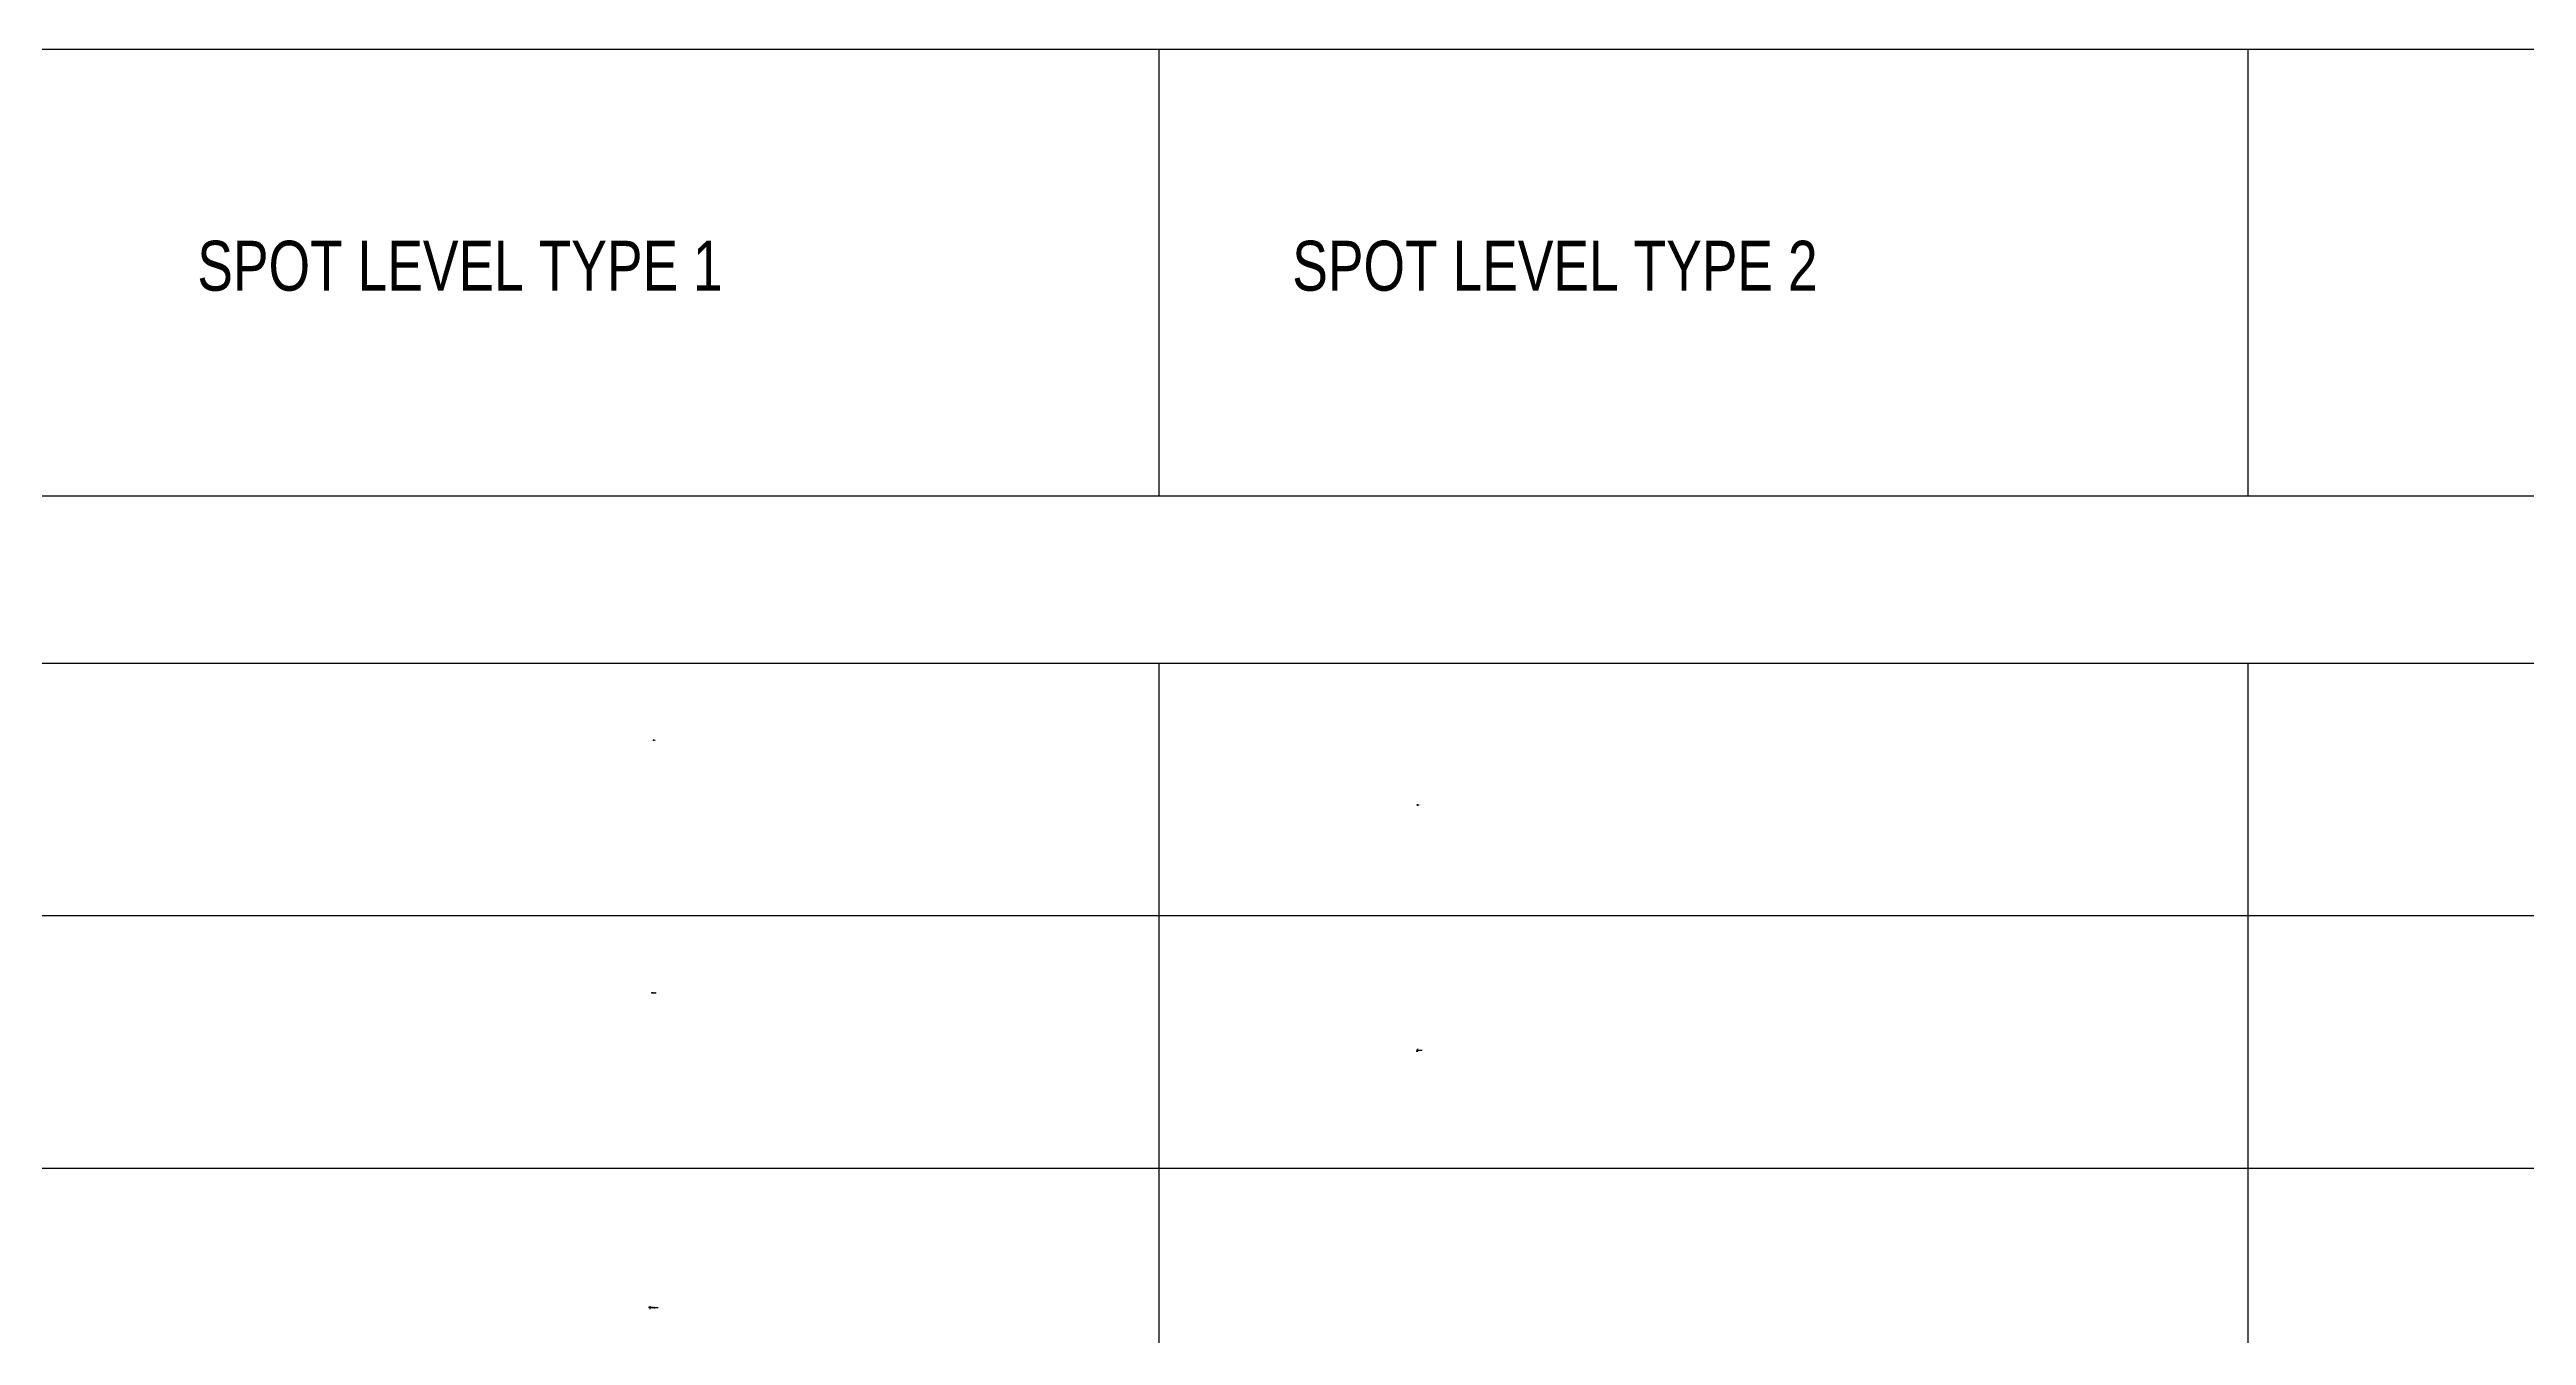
# Model space of a CAD drawing. Extents: x -1 to 478, y -15 to 369.
# Drawn here: x 290.56 to 330.25, y 46.66 to 67.27 of the extents above; entities that cross this region are included whole.
import ezdxf
from ezdxf.enums import TextEntityAlignment as Align

# ---------------------------------------------------------------- set-up
doc = ezdxf.new("R2010")
doc.units = 0
doc.header["$MEASUREMENT"] = 0
for name, color, linetype in [('LA-GNRL-NOTES-Text-01', 183, 'Continuous'), ('LA-GNRL-NOTES-Text-03', 240, 'Continuous'), ('LA-GRAD-Spot Levels', 242, 'Continuous')]:
    doc.layers.add(name, color=color, linetype=linetype)
doc.styles.add('TXT- (1)', font='gh-general font.shx', dxfattribs={"width": 0.8})
doc.styles.add('TXT- (3)', font='gh-general font.shx', dxfattribs={"width": 0.7})

# ---------------------------------------------------------------- blocks, each defined once
blk = doc.blocks.new('*U58')
for points in [[(0, 0.0011, 0.414214), (-0.0011, 0), (0, 0)], [(0, -0.0011, 0.414214), (0.0011, 0), (0, 0)]]:
    blk.add_hatch(color=256).paths.add_polyline_path(points)
for p, q in [((0.0023, 0), (-0.0023, 0)), ((0, 0.0023), (0, -0.0023)), ((0.0011, 0), (0.0131, 0))]:
    blk.add_line(p, q)
blk.add_circle((0, 0), 0.00113)
at = {"layer": 'LA-GNRL-NOTES-Text-03', "style": 'TXT- (3)', "width": 0.7}
blk.add_attdef('LEVEL', text='', height=0.002, dxfattribs=at).set_placement((0.0071, -0.0004), align=Align.BOTTOM_CENTER)
blk.add_attdef('TYPE', text='', height=0.002, dxfattribs=at).set_placement((0.0071, -0.0004), align=Align.TOP_CENTER)
blk = doc.blocks.new('*U75')
for points in [[(0, 0.0011, 0.414214), (-0.0011, 0), (0, 0)], [(0, -0.0011, 0.414214), (0.0011, 0), (0, 0)]]:
    blk.add_hatch(color=256).paths.add_polyline_path(points)
for p, q in [((-0.0023, 0), (0.0023, 0)), ((0, 0.0023), (0, -0.0023)), ((0.0031, 0.0031), (0.0163, 0.0031))]:
    blk.add_line(p, q)
blk.add_lwpolyline([(0.0031, 0.0031), (0, 0)])
blk.add_circle((0, 0), 0.00113)
at = {"layer": 'DEFPOINTS', "color": 251}
for points in [[(-0.0013, 0.0031), (-0.0004, 0.0031)], [(-0.001, 0.0048), (-0.0001, 0.0045)], [(-0.001, 0.0014), (-0.0001, 0.0018)], [(0, 0.0063), (0.0006, 0.0056)], [(0.0006, 0.0006), (0, 0)], [(0.0014, 0.0072), (0.0018, 0.0064)], [(0.0031, 0.0067), (0.0031, 0.0076)], [(0.0014, -0.001), (0.0018, -0.0001)], [(0.0031, -0.0004), (0.0031, -0.0013)]]:
    blk.add_lwpolyline(points, dxfattribs=at)
at = {"layer": 'LA-GNRL-NOTES-Text-03', "style": 'TXT- (3)', "width": 0.7}
blk.add_attdef('LEVEL', text='', height=0.002, dxfattribs=at).set_placement((0.0097, 0.0028), align=Align.BOTTOM_CENTER)
blk.add_attdef('TYPE', text='', height=0.002, dxfattribs=at).set_placement((0.0097, 0.0028), align=Align.TOP_CENTER)

msp = doc.modelspace()

# ---------------------------------------------------------------- linework, layer by layer
at = {"color": 220}
for p, q in [((478.2768, 67.2725), (3.3053, 67.2725)), ((3.3053, 60.1196), (478.2768, 60.1196))]:
    msp.add_line(p, q, dxfattribs=at)
for points in [[(308.3413, 60.1196), (308.3413, 67.2725)], [(325.7849, 67.2725), (325.7849, 60.1196)], [(325.7849, 67.2725), (325.7849, 60.1196)], [(3.3053, 57.4401), (478.2768, 57.4401)], [(308.3413, 3.5475), (308.3413, 57.4401)], [(325.7849, 57.4401), (325.7849, 3.5475)], [(325.7849, 57.4401), (325.7849, 3.5475)], [(3.3053, 53.3924), (478.2768, 53.3924)], [(3.3053, 49.3447), (478.2768, 49.3447)]]:
    msp.add_lwpolyline(points, dxfattribs=at)

# ---------------------------------------------------------------- block references
at = {"layer": 'LA-GRAD-Spot Levels'}
for name, p, xscale, yscale, zscale in [('*U58', (300.2363, 56.203), 2, 2, 2), ('*U75', (312.4719, 55.1625), 2, 2, 2), ('*U58', (300.2149, 52.1553), 5, 5, 5), ('*U75', (312.4719, 51.2188), 5, 5, 5), ('*U58', (300.1792, 47.1103), 10, 10, 10)]:
    msp.add_blockref(name, p, dxfattribs=dict(at, xscale=xscale, yscale=yscale, zscale=zscale)).add_auto_attribs({'LEVEL': '+00.000', 'TYPE': 'F.F.L.'})

# ---------------------------------------------------------------- texts
at = {"layer": 'LA-GNRL-NOTES-Text-01', "char_height": 0.8, "width": 17.339985, "attachment_point": 1, "style": 'TXT- (1)'}
for s, insert in [('SPOT LEVEL TYPE 1', (292.9251, 64.208)), ('SPOT LEVEL TYPE 2', (310.4715, 64.208))]:
    msp.add_mtext(s, dxfattribs=dict(at, insert=insert))

doc.saveas('drawing.dxf')
